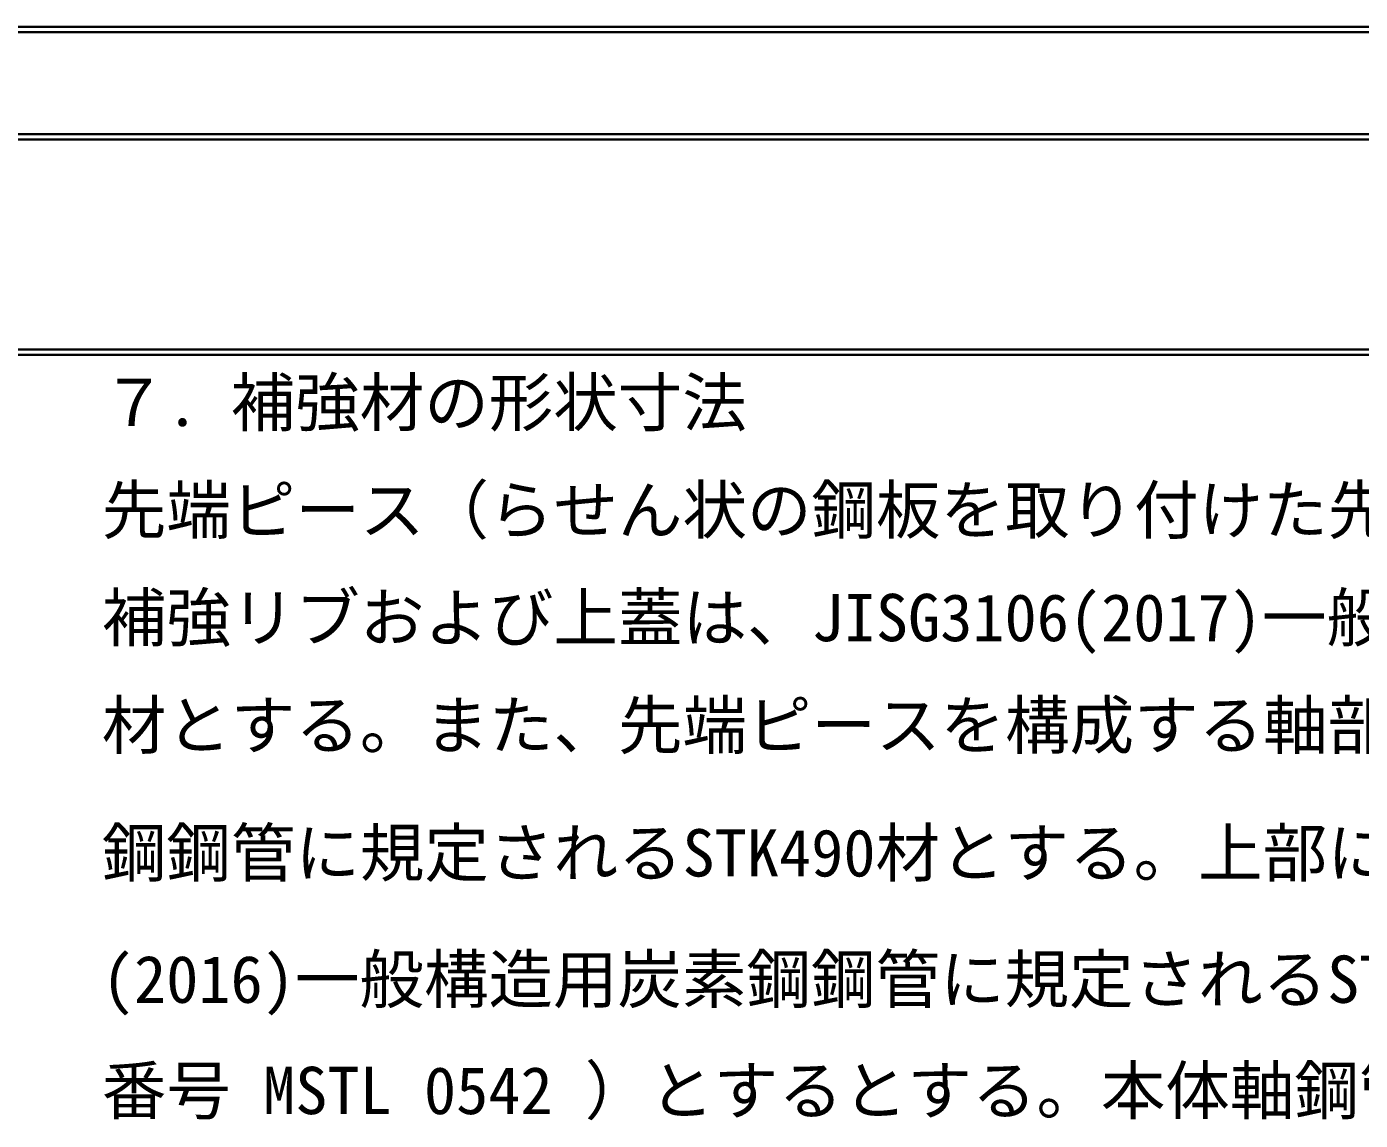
# Model space of a CAD drawing. Units: millimetres, scale not verified. Extents: x -39573 to 39398, y -27228 to 27333.
# Drawn here: x 13790 to 25551, y 17691 to 27333 of the extents above; entities that cross this region are included whole.
import ezdxf
from ezdxf.enums import TextEntityAlignment as Align

# ---------------------------------------------------------------- set-up
doc = ezdxf.new("R2010")
doc.units = ezdxf.units.MM
doc.header["$LTSCALE"] = 100
doc.layers.add('0-0', color=7, linetype='Continuous', lineweight=9)
doc.styles.add('MS Gothic', font='')
doc.styles.add('ＭＳ ゴシック', font='')
doc.styles.get('MS Gothic').set_extended_font_data('MS Gothic')
doc.styles.get('ＭＳ ゴシック').set_extended_font_data('MS Gothic')

msp = doc.modelspace()

# ---------------------------------------------------------------- linework, layer by layer
at = {"layer": '0-0', "lineweight": 35}
for p, q in [((39397.7, 27332.9), (-39573, 27332.9)), ((-39525.6, 27285.4), (39350.3, 27285.4)), ((39350.3, 26384.6), (-39525.6, 26384.6)), ((-39525.6, 26337.2), (39350.3, 26337.2)), ((39350.3, 24488.1), (-39525.6, 24488.1)), ((-39525.6, 24440.6), (39350.3, 24440.6))]:
    msp.add_line(p, q, dxfattribs=at)

# ---------------------------------------------------------------- texts
at = {"layer": '0-0'}
for s, style, p in [('７. 補強材の形状寸法', 'MS Gothic', (14453.4, 23686.8)), ('先端ピース（らせん状の鋼板を取り付けた先端鋼管）を構成する翼部材、掘削刃、', 'MS Gothic', (14453.4, 22738.5)), ('補強リブおよび上蓋は、JISG3106(2017)一般構造用圧延鋼材に規定されるSM490A', 'ＭＳ ゴシック', (14453.4, 21790.2)), ('材とする。また、先端ピースを構成する軸部は、JISG3444(2016)一般構造用炭素', 'ＭＳ ゴシック', (14453.4, 20842)), ('鋼鋼管に規定されるSTK490材とする。上部に接合される本体軸鋼管は、JISG3444', 'ＭＳ ゴシック', (14453.4, 19715.9)), ('(2016)一般構造用炭素鋼鋼管に規定されるSTK490材、STK400材またはHU590（認定', 'ＭＳ ゴシック', (14453.4, 18601.7)), ('番号 MSTL 0542 ）とするとする。本体軸鋼管と先端ピースは、全周隅肉溶接にて接合する。', 'ＭＳ ゴシック', (14453.4, 17620.9))]:
    msp.add_text(s, height=417.1, dxfattribs=dict(at, style=style)).set_placement(p, align=Align.BOTTOM_LEFT)

doc.saveas('drawing.dxf')
